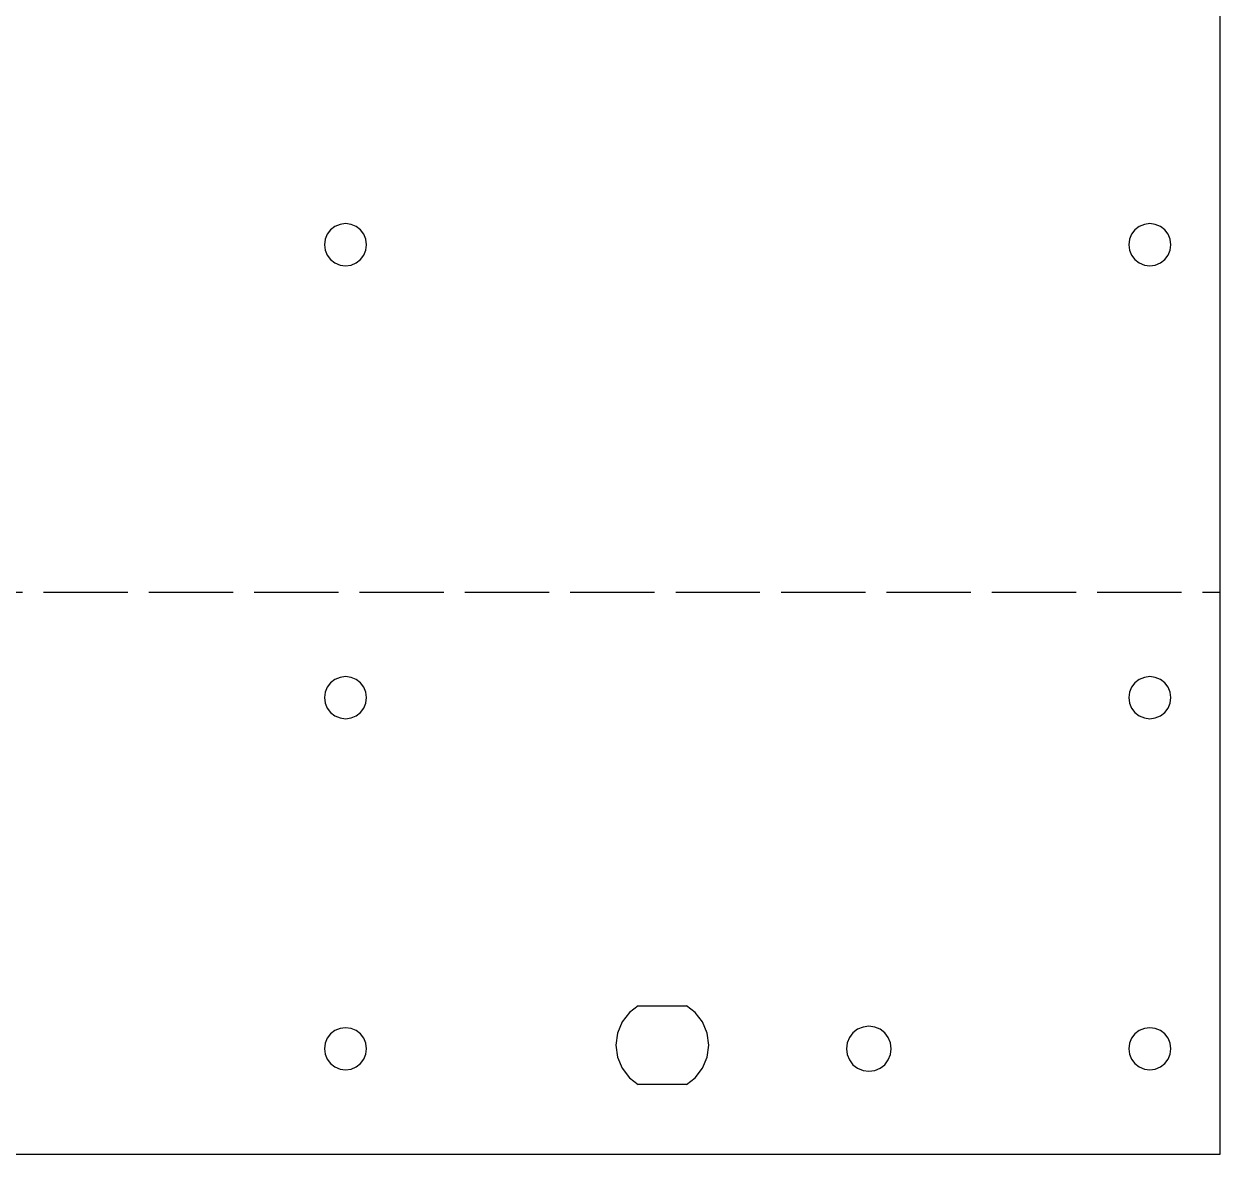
# Model space of a CAD drawing. Extents: x -1267 to 2080, y -21 to 4009.
# Drawn here: x -763 to -592.7, y 1248.8 to 1409.8 of the extents above; entities that cross this region are included whole.
import ezdxf

# ---------------------------------------------------------------- set-up
doc = ezdxf.new("R2010")
doc.units = 0
doc.linetypes.add('ACAD_ISO02W100', pattern=[15, 12, -3])
doc.layers.add('Layer0', color=7, linetype='Continuous', true_color=0xffffff)

msp = doc.modelspace()

# ---------------------------------------------------------------- linework, layer by layer
at = {"layer": 'Layer0'}
for p, q in [((-592.74, 1328.83, 0.05), (-592.74, 1977.83, 0.05)), ((-718.02, 1381.22, 0.05), (-718.74, 1380.93, 0.05)), ((-717.24, 1381.33, 0.05), (-718.02, 1381.22, 0.05)), ((-716.46, 1381.22, 0.05), (-717.24, 1381.33, 0.05)), ((-715.74, 1380.93, 0.05), (-716.46, 1381.22, 0.05)), ((-603.52, 1381.22, 0.05), (-604.24, 1380.93, 0.05)), ((-602.74, 1381.33, 0.05), (-603.52, 1381.22, 0.05)), ((-601.96, 1381.22, 0.05), (-602.74, 1381.33, 0.05)), ((-601.24, 1380.93, 0.05), (-601.96, 1381.22, 0.05)), ((-719.84, 1379.83, 0.05), (-720.14, 1379.1, 0.05)), ((-719.36, 1380.45, 0.05), (-719.84, 1379.83, 0.05)), ((-718.74, 1380.93, 0.05), (-719.36, 1380.45, 0.05)), ((-715.12, 1380.45, 0.05), (-715.74, 1380.93, 0.05)), ((-714.64, 1379.83, 0.05), (-715.12, 1380.45, 0.05)), ((-714.34, 1379.1, 0.05), (-714.64, 1379.83, 0.05)), ((-605.34, 1379.83, 0.05), (-605.64, 1379.1, 0.05)), ((-604.86, 1380.45, 0.05), (-605.34, 1379.83, 0.05)), ((-604.24, 1380.93, 0.05), (-604.86, 1380.45, 0.05)), ((-600.62, 1380.45, 0.05), (-601.24, 1380.93, 0.05)), ((-600.14, 1379.83, 0.05), (-600.62, 1380.45, 0.05)), ((-599.84, 1379.1, 0.05), (-600.14, 1379.83, 0.05)), ((-720.14, 1379.1, 0.05), (-720.24, 1378.33, 0.05)), ((-720.24, 1378.33, 0.05), (-720.14, 1377.55, 0.05)), ((-714.24, 1378.33, 0.05), (-714.34, 1379.1, 0.05)), ((-714.34, 1377.55, 0.05), (-714.24, 1378.33, 0.05)), ((-605.64, 1379.1, 0.05), (-605.74, 1378.33, 0.05)), ((-605.74, 1378.33, 0.05), (-605.64, 1377.55, 0.05)), ((-599.74, 1378.33, 0.05), (-599.84, 1379.1, 0.05)), ((-599.84, 1377.55, 0.05), (-599.74, 1378.33, 0.05)), ((-720.14, 1377.55, 0.05), (-719.84, 1376.83, 0.05)), ((-719.84, 1376.83, 0.05), (-719.36, 1376.21, 0.05)), ((-719.36, 1376.21, 0.05), (-718.74, 1375.73, 0.05)), ((-715.74, 1375.73, 0.05), (-715.12, 1376.21, 0.05)), ((-715.12, 1376.21, 0.05), (-714.64, 1376.83, 0.05)), ((-714.64, 1376.83, 0.05), (-714.34, 1377.55, 0.05)), ((-605.64, 1377.55, 0.05), (-605.34, 1376.83, 0.05)), ((-605.34, 1376.83, 0.05), (-604.86, 1376.21, 0.05)), ((-604.86, 1376.21, 0.05), (-604.24, 1375.73, 0.05)), ((-601.24, 1375.73, 0.05), (-600.62, 1376.21, 0.05)), ((-600.62, 1376.21, 0.05), (-600.14, 1376.83, 0.05)), ((-600.14, 1376.83, 0.05), (-599.84, 1377.55, 0.05)), ((-718.74, 1375.73, 0.05), (-718.02, 1375.43, 0.05)), ((-718.02, 1375.43, 0.05), (-717.24, 1375.33, 0.05)), ((-717.24, 1375.33, 0.05), (-716.46, 1375.43, 0.05)), ((-716.46, 1375.43, 0.05), (-715.74, 1375.73, 0.05)), ((-604.24, 1375.73, 0.05), (-603.52, 1375.43, 0.05)), ((-603.52, 1375.43, 0.05), (-602.74, 1375.33, 0.05)), ((-602.74, 1375.33, 0.05), (-601.96, 1375.43, 0.05)), ((-601.96, 1375.43, 0.05), (-601.24, 1375.73, 0.05)), ((-592.74, 1248.83, 0.05), (-592.74, 1328.83, 0.05)), ((-718.74, 1316.43, 0.05), (-719.36, 1315.95, 0.05)), ((-718.02, 1316.72, 0.05), (-718.74, 1316.43, 0.05)), ((-717.24, 1316.83, 0.05), (-718.02, 1316.72, 0.05)), ((-716.46, 1316.72, 0.05), (-717.24, 1316.83, 0.05)), ((-715.74, 1316.43, 0.05), (-716.46, 1316.72, 0.05)), ((-715.12, 1315.95, 0.05), (-715.74, 1316.43, 0.05)), ((-604.24, 1316.43, 0.05), (-604.86, 1315.95, 0.05)), ((-603.52, 1316.72, 0.05), (-604.24, 1316.43, 0.05)), ((-602.74, 1316.83, 0.05), (-603.52, 1316.72, 0.05)), ((-601.96, 1316.72, 0.05), (-602.74, 1316.83, 0.05)), ((-601.24, 1316.43, 0.05), (-601.96, 1316.72, 0.05)), ((-600.62, 1315.95, 0.05), (-601.24, 1316.43, 0.05)), ((-720.14, 1314.6, 0.05), (-720.24, 1313.83, 0.05)), ((-719.84, 1315.33, 0.05), (-720.14, 1314.6, 0.05)), ((-719.36, 1315.95, 0.05), (-719.84, 1315.33, 0.05)), ((-714.64, 1315.33, 0.05), (-715.12, 1315.95, 0.05)), ((-714.34, 1314.6, 0.05), (-714.64, 1315.33, 0.05)), ((-714.24, 1313.83, 0.05), (-714.34, 1314.6, 0.05)), ((-605.64, 1314.6, 0.05), (-605.74, 1313.83, 0.05)), ((-605.34, 1315.33, 0.05), (-605.64, 1314.6, 0.05)), ((-604.86, 1315.95, 0.05), (-605.34, 1315.33, 0.05)), ((-600.14, 1315.33, 0.05), (-600.62, 1315.95, 0.05)), ((-599.84, 1314.6, 0.05), (-600.14, 1315.33, 0.05)), ((-599.74, 1313.83, 0.05), (-599.84, 1314.6, 0.05)), ((-720.24, 1313.83, 0.05), (-720.14, 1313.05, 0.05)), ((-720.14, 1313.05, 0.05), (-719.84, 1312.33, 0.05)), ((-714.64, 1312.33, 0.05), (-714.34, 1313.05, 0.05)), ((-714.34, 1313.05, 0.05), (-714.24, 1313.83, 0.05)), ((-605.74, 1313.83, 0.05), (-605.64, 1313.05, 0.05)), ((-605.64, 1313.05, 0.05), (-605.34, 1312.33, 0.05)), ((-600.14, 1312.33, 0.05), (-599.84, 1313.05, 0.05)), ((-599.84, 1313.05, 0.05), (-599.74, 1313.83, 0.05)), ((-719.84, 1312.33, 0.05), (-719.36, 1311.71, 0.05)), ((-719.36, 1311.71, 0.05), (-718.74, 1311.23, 0.05)), ((-718.74, 1311.23, 0.05), (-718.02, 1310.93, 0.05)), ((-716.46, 1310.93, 0.05), (-715.74, 1311.23, 0.05)), ((-715.74, 1311.23, 0.05), (-715.12, 1311.71, 0.05)), ((-715.12, 1311.71, 0.05), (-714.64, 1312.33, 0.05)), ((-605.34, 1312.33, 0.05), (-604.86, 1311.71, 0.05)), ((-604.86, 1311.71, 0.05), (-604.24, 1311.23, 0.05)), ((-604.24, 1311.23, 0.05), (-603.52, 1310.93, 0.05)), ((-601.96, 1310.93, 0.05), (-601.24, 1311.23, 0.05)), ((-601.24, 1311.23, 0.05), (-600.62, 1311.71, 0.05)), ((-600.62, 1311.71, 0.05), (-600.14, 1312.33, 0.05)), ((-718.02, 1310.93, 0.05), (-717.24, 1310.83, 0.05)), ((-717.24, 1310.83, 0.05), (-716.46, 1310.93, 0.05)), ((-603.52, 1310.93, 0.05), (-602.74, 1310.83, 0.05)), ((-602.74, 1310.83, 0.05), (-601.96, 1310.93, 0.05)), ((-676.81, 1269, 0.05), (-677.86, 1267.64, 0.05)), ((-675.58, 1269.95, 0.05), (-676.81, 1269, 0.05)), ((-675.58, 1269.95, 0.05), (-668.7, 1269.95, 0.05)), ((-667.47, 1269, 0.05), (-668.7, 1269.95, 0.05)), ((-666.43, 1267.64, 0.05), (-667.47, 1269, 0.05)), ((-677.86, 1267.64, 0.05), (-678.52, 1266.05, 0.05)), ((-665.77, 1266.05, 0.05), (-666.43, 1267.64, 0.05)), ((-643.57, 1266.92, 0.05), (-644.34, 1266.6, 0.05)), ((-642.74, 1267.03, 0.05), (-643.57, 1266.92, 0.05)), ((-641.91, 1266.92, 0.05), (-642.74, 1267.03, 0.05)), ((-641.14, 1266.6, 0.05), (-641.91, 1266.92, 0.05)), ((-719.84, 1265.33, 0.05), (-720.14, 1264.6, 0.05)), ((-719.36, 1265.95, 0.05), (-719.84, 1265.33, 0.05)), ((-718.74, 1266.43, 0.05), (-719.36, 1265.95, 0.05)), ((-718.02, 1266.72, 0.05), (-718.74, 1266.43, 0.05)), ((-717.24, 1266.83, 0.05), (-718.02, 1266.72, 0.05)), ((-716.46, 1266.72, 0.05), (-717.24, 1266.83, 0.05)), ((-715.74, 1266.43, 0.05), (-716.46, 1266.72, 0.05)), ((-715.12, 1265.95, 0.05), (-715.74, 1266.43, 0.05)), ((-714.64, 1265.33, 0.05), (-715.12, 1265.95, 0.05)), ((-714.34, 1264.6, 0.05), (-714.64, 1265.33, 0.05)), ((-678.52, 1266.05, 0.05), (-678.74, 1264.34, 0.05)), ((-665.54, 1264.34, 0.05), (-665.77, 1266.05, 0.05)), ((-645.51, 1265.43, 0.05), (-645.83, 1264.66, 0.05)), ((-645, 1266.09, 0.05), (-645.51, 1265.43, 0.05)), ((-644.34, 1266.6, 0.05), (-645, 1266.09, 0.05)), ((-640.48, 1266.09, 0.05), (-641.14, 1266.6, 0.05)), ((-639.97, 1265.43, 0.05), (-640.48, 1266.09, 0.05)), ((-639.65, 1264.66, 0.05), (-639.97, 1265.43, 0.05)), ((-605.34, 1265.33, 0.05), (-605.64, 1264.6, 0.05)), ((-604.86, 1265.95, 0.05), (-605.34, 1265.33, 0.05)), ((-604.24, 1266.43, 0.05), (-604.86, 1265.95, 0.05)), ((-603.52, 1266.72, 0.05), (-604.24, 1266.43, 0.05)), ((-602.74, 1266.83, 0.05), (-603.52, 1266.72, 0.05)), ((-601.96, 1266.72, 0.05), (-602.74, 1266.83, 0.05)), ((-601.24, 1266.43, 0.05), (-601.96, 1266.72, 0.05)), ((-600.62, 1265.95, 0.05), (-601.24, 1266.43, 0.05)), ((-600.14, 1265.33, 0.05), (-600.62, 1265.95, 0.05)), ((-599.84, 1264.6, 0.05), (-600.14, 1265.33, 0.05)), ((-720.14, 1264.6, 0.05), (-720.24, 1263.83, 0.05)), ((-720.24, 1263.83, 0.05), (-720.14, 1263.05, 0.05)), ((-714.24, 1263.83, 0.05), (-714.34, 1264.6, 0.05)), ((-714.34, 1263.05, 0.05), (-714.24, 1263.83, 0.05)), ((-678.74, 1264.34, 0.05), (-678.52, 1262.63, 0.05)), ((-665.77, 1262.63, 0.05), (-665.54, 1264.34, 0.05)), ((-645.83, 1264.66, 0.05), (-645.94, 1263.83, 0.05)), ((-645.94, 1263.83, 0.05), (-645.83, 1263, 0.05)), ((-639.54, 1263.83, 0.05), (-639.65, 1264.66, 0.05)), ((-639.65, 1263, 0.05), (-639.54, 1263.83, 0.05)), ((-605.64, 1264.6, 0.05), (-605.74, 1263.83, 0.05)), ((-605.74, 1263.83, 0.05), (-605.64, 1263.05, 0.05)), ((-599.74, 1263.83, 0.05), (-599.84, 1264.6, 0.05)), ((-599.84, 1263.05, 0.05), (-599.74, 1263.83, 0.05)), ((-720.14, 1263.05, 0.05), (-719.84, 1262.33, 0.05)), ((-719.84, 1262.33, 0.05), (-719.36, 1261.71, 0.05)), ((-715.12, 1261.71, 0.05), (-714.64, 1262.33, 0.05)), ((-714.64, 1262.33, 0.05), (-714.34, 1263.05, 0.05)), ((-678.52, 1262.63, 0.05), (-677.86, 1261.04, 0.05)), ((-666.43, 1261.04, 0.05), (-665.77, 1262.63, 0.05)), ((-645.83, 1263, 0.05), (-645.51, 1262.23, 0.05)), ((-645.51, 1262.23, 0.05), (-645, 1261.56, 0.05)), ((-640.48, 1261.56, 0.05), (-639.97, 1262.23, 0.05)), ((-639.97, 1262.23, 0.05), (-639.65, 1263, 0.05)), ((-605.64, 1263.05, 0.05), (-605.34, 1262.33, 0.05)), ((-605.34, 1262.33, 0.05), (-604.86, 1261.71, 0.05)), ((-600.62, 1261.71, 0.05), (-600.14, 1262.33, 0.05)), ((-600.14, 1262.33, 0.05), (-599.84, 1263.05, 0.05)), ((-719.36, 1261.71, 0.05), (-718.74, 1261.23, 0.05)), ((-718.74, 1261.23, 0.05), (-718.02, 1260.93, 0.05)), ((-718.02, 1260.93, 0.05), (-717.24, 1260.83, 0.05)), ((-717.24, 1260.83, 0.05), (-716.46, 1260.93, 0.05)), ((-716.46, 1260.93, 0.05), (-715.74, 1261.23, 0.05)), ((-715.74, 1261.23, 0.05), (-715.12, 1261.71, 0.05)), ((-677.86, 1261.04, 0.05), (-676.81, 1259.67, 0.05)), ((-667.47, 1259.67, 0.05), (-666.43, 1261.04, 0.05)), ((-645, 1261.56, 0.05), (-644.34, 1261.06, 0.05)), ((-644.34, 1261.06, 0.05), (-643.57, 1260.74, 0.05)), ((-643.57, 1260.74, 0.05), (-642.74, 1260.63, 0.05)), ((-642.74, 1260.63, 0.05), (-641.91, 1260.74, 0.05)), ((-641.91, 1260.74, 0.05), (-641.14, 1261.06, 0.05)), ((-641.14, 1261.06, 0.05), (-640.48, 1261.56, 0.05)), ((-604.86, 1261.71, 0.05), (-604.24, 1261.23, 0.05)), ((-604.24, 1261.23, 0.05), (-603.52, 1260.93, 0.05)), ((-603.52, 1260.93, 0.05), (-602.74, 1260.83, 0.05)), ((-602.74, 1260.83, 0.05), (-601.96, 1260.93, 0.05)), ((-601.96, 1260.93, 0.05), (-601.24, 1261.23, 0.05)), ((-601.24, 1261.23, 0.05), (-600.62, 1261.71, 0.05)), ((-676.81, 1259.67, 0.05), (-675.58, 1258.73, 0.05)), ((-668.7, 1258.73, 0.05), (-675.58, 1258.73, 0.05)), ((-668.7, 1258.73, 0.05), (-667.47, 1259.67, 0.05)), ((-910.24, 1248.83, 0.05), (-592.74, 1248.83, 0.05))]:
    msp.add_line(p, q, dxfattribs=at)
at = {"layer": 'Layer0', "color": 2, "linetype": 'ACAD_ISO02W100', "true_color": 0xffff00}
msp.add_line((-910.24, 1328.83, 0.05), (-592.74, 1328.83, 0.05), dxfattribs=at)

doc.saveas('drawing.dxf')
